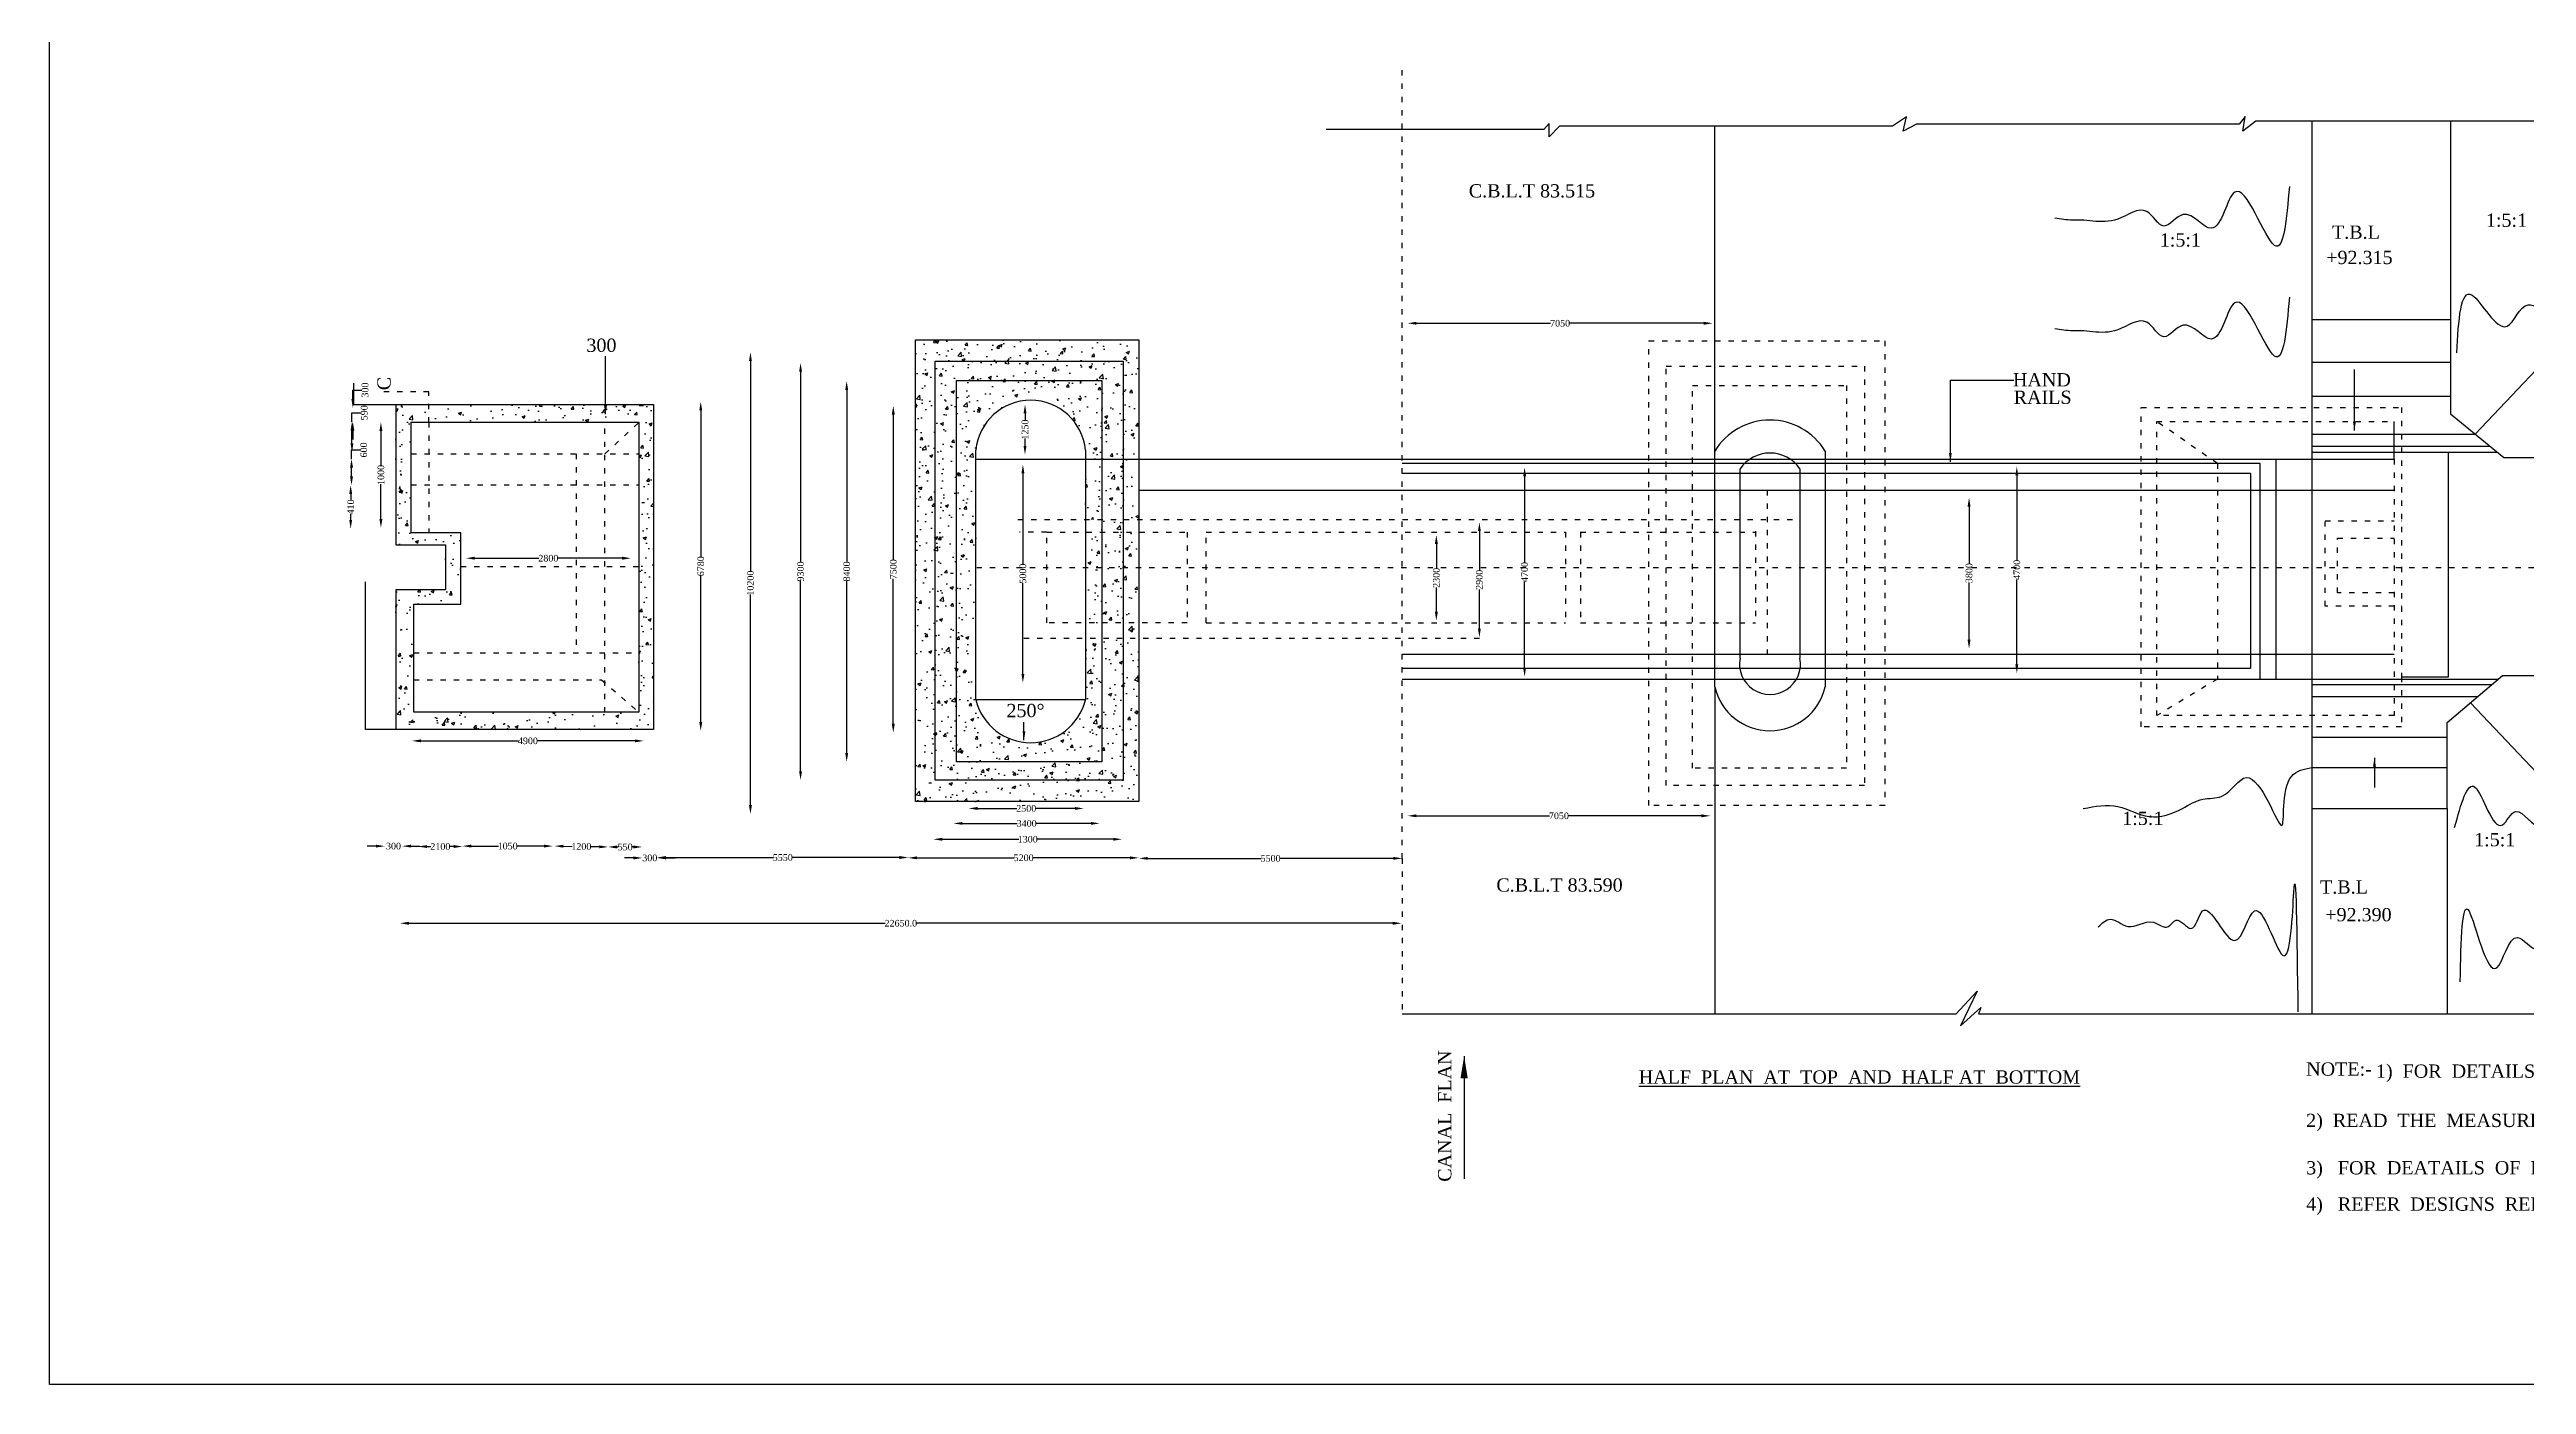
# Model space of a CAD drawing. Header units: millimetres. Extents: x 560 to 86912, y 2765 to 59761.
# Drawn here: x 560 to 56580, y 2765 to 32950 of the extents above; entities that cross this region are included whole.
import ezdxf

# ---------------------------------------------------------------- set-up
doc = ezdxf.new("R2010")
doc.units = ezdxf.units.MM
doc.header["$MEASUREMENT"] = 0
doc.header["$PDMODE"] = 66
doc.header["$PDSIZE"] = 170
doc.linetypes.add('ACAD_ISO03W100', pattern=[30, 12, -18])
for name, color, linetype in [('DIM', 5, 'Continuous'), ('DOT LINE', 3, 'ACAD_ISO03W100'), ('DWG. LINE', 1, 'Continuous'), ('HATCH', 2, 'Continuous'), ('TEXT', 7, 'Continuous')]:
    doc.layers.add(name, color=color, linetype=linetype)
doc.layers.add('TITLE', color=7, linetype='Continuous', lineweight=30)
doc.styles.get("Standard").update_dxf_attribs({"font": 'TIMES.TTF', "height": 150})
doc.dimstyles.get("Standard").update_dxf_attribs({"dimtxt": 150, "dimasz": 200, "dimexe": 0.18, "dimexo": 0.0625, "dimgap": 0.09, "dimtad": 0, "dimtih": 1, "dimtoh": 1, "dimdec": 1, "dimzin": 0, "dimdsep": 46, "dimtxsty": 'Standard', "dimcen": 0.09, "dimse1": 1, "dimse2": 1, "dimclrd": 5, "dimclre": 5, "dimclrt": 4, "dimadec": 0, "dimazin": 0, "dimtfac": 1, "dimtdec": 1, "dimtofl": 0, "dimtmove": 0, "dimatfit": 3, "dimfxl": 1, "dimtolj": 1, "dimtzin": 0, "dimarcsym": 0})

# ---------------------------------------------------------------- blocks, each defined once
blk = doc.blocks.new('*D24')
at = {"layer": 'Defpoints', "color": 0}
for p in [(15288, 24989), (15294, 24989), (15294, 17544)]:
    blk.add_point(p, dxfattribs=at)
at = {"layer": 'DIM', "color": 5, "lineweight": -2}
for p, q in [((15288, 24789), (15288, 21479)), ((15288, 17744), (15288, 21053))]:
    blk.add_line(p, q, dxfattribs=at)
at = {"layer": 'DIM', "color": 5}
for points in [[(15255, 24789), (15321, 24789), (15288, 24989)], [(15255, 17744), (15321, 17744), (15288, 17544)]]:
    blk.add_solid(points, dxfattribs=at)
at = {"layer": 'DIM', "color": 4, "insert": (15288, 21266), "char_height": 150, "attachment_point": 5, "rotation": 90}
blk.add_mtext('\\A1;6780', dxfattribs=at)
blk = doc.blocks.new('*D25')
at = {"layer": 'Defpoints', "color": 0}
for p in [(16412, 26104), (16763, 26104), (16763, 15665)]:
    blk.add_point(p, dxfattribs=at)
at = {"layer": 'DIM', "color": 5, "lineweight": -2}
for p, q in [((16412, 25904), (16412, 21144)), ((16412, 15865), (16412, 20624))]:
    blk.add_line(p, q, dxfattribs=at)
at = {"layer": 'DIM', "color": 5}
for points in [[(16379, 25904), (16446, 25904), (16412, 26104)], [(16379, 15865), (16446, 15865), (16412, 15665)]]:
    blk.add_solid(points, dxfattribs=at)
at = {"layer": 'DIM', "color": 4, "insert": (16412, 20884), "char_height": 150, "attachment_point": 5, "rotation": 90}
blk.add_mtext('\\A1;10200', dxfattribs=at)
blk = doc.blocks.new('*D26')
at = {"layer": 'Defpoints', "color": 0}
for p in [(17546, 25863), (18044, 25863), (18044, 16432)]:
    blk.add_point(p, dxfattribs=at)
at = {"layer": 'DIM', "color": 5, "lineweight": -2}
for p, q in [((17546, 25663), (17546, 21361)), ((17546, 16632), (17546, 20934))]:
    blk.add_line(p, q, dxfattribs=at)
at = {"layer": 'DIM', "color": 5}
for points in [[(17512, 25663), (17579, 25663), (17546, 25863)], [(17512, 16632), (17579, 16632), (17546, 16432)]]:
    blk.add_solid(points, dxfattribs=at)
at = {"layer": 'DIM', "color": 4, "insert": (17546, 21147), "char_height": 150, "attachment_point": 5, "rotation": 90}
blk.add_mtext('\\A1;9300', dxfattribs=at)
blk = doc.blocks.new('*D27')
at = {"layer": 'Defpoints', "color": 0}
for p in [(18589, 25453), (18810, 25453), (18810, 16842)]:
    blk.add_point(p, dxfattribs=at)
at = {"layer": 'DIM', "color": 5, "lineweight": -2}
for p, q in [((18589, 25253), (18589, 21359)), ((18589, 17042), (18589, 20937))]:
    blk.add_line(p, q, dxfattribs=at)
at = {"layer": 'DIM', "color": 5}
for points in [[(18556, 25253), (18622, 25253), (18589, 25453)], [(18556, 17042), (18622, 17042), (18589, 16842)]]:
    blk.add_solid(points, dxfattribs=at)
at = {"layer": 'DIM', "color": 4, "insert": (18589, 21148), "char_height": 150, "attachment_point": 5, "rotation": 90}
blk.add_mtext('\\A1;8400', dxfattribs=at)
blk = doc.blocks.new('*D28')
at = {"layer": 'Defpoints', "color": 0}
for p in [(19487, 24894), (19643, 24894), (19487, 17503)]:
    blk.add_point(p, dxfattribs=at)
at = {"layer": 'DIM', "color": 5, "lineweight": -2}
for p, q in [((19643, 24694), (19643, 21412)), ((19643, 17703), (19643, 20985))]:
    blk.add_line(p, q, dxfattribs=at)
at = {"layer": 'DIM', "color": 5}
for points in [[(19609, 24694), (19676, 24694), (19643, 24894)], [(19609, 17703), (19676, 17703), (19643, 17503)]]:
    blk.add_solid(points, dxfattribs=at)
at = {"layer": 'DIM', "color": 4, "insert": (19643, 21199), "char_height": 150, "attachment_point": 5, "rotation": 90}
blk.add_mtext('\\A1;7500', dxfattribs=at)
blk = doc.blocks.new('*D29')
at = {"layer": 'Defpoints', "color": 0}
for p in [(21350, 15755), (23949, 15789), (23949, 15755)]:
    blk.add_point(p, dxfattribs=at)
at = {"layer": 'DIM', "color": 5, "lineweight": -2}
for p, q in [((21550, 15789), (22434, 15789)), ((23749, 15789), (22865, 15789))]:
    blk.add_line(p, q, dxfattribs=at)
at = {"layer": 'DIM', "color": 5}
for points in [[(21550, 15823), (21550, 15756), (21350, 15789)], [(23749, 15823), (23749, 15756), (23949, 15789)]]:
    blk.add_solid(points, dxfattribs=at)
at = {"layer": 'DIM', "color": 4, "insert": (22649, 15789), "char_height": 150, "attachment_point": 5}
blk.add_mtext('\\A1;2500', dxfattribs=at)
blk = doc.blocks.new('*D30')
at = {"layer": 'Defpoints', "color": 0}
for p in [(21006, 15492), (24312, 15492), (24312, 15451)]:
    blk.add_point(p, dxfattribs=at)
at = {"layer": 'DIM', "color": 5, "lineweight": -2}
for p, q in [((21206, 15451), (22446, 15451)), ((24112, 15451), (22872, 15451))]:
    blk.add_line(p, q, dxfattribs=at)
at = {"layer": 'DIM', "color": 5}
for points in [[(21206, 15484), (21206, 15418), (21006, 15451)], [(24112, 15484), (24112, 15418), (24312, 15451)]]:
    blk.add_solid(points, dxfattribs=at)
at = {"layer": 'DIM', "color": 4, "insert": (22659, 15451), "char_height": 150, "attachment_point": 5}
blk.add_mtext('\\A1;3400', dxfattribs=at)
blk = doc.blocks.new('*D31')
at = {"layer": 'Defpoints', "color": 0}
for p in [(20549, 15223), (24819, 15223), (24819, 15092)]:
    blk.add_point(p, dxfattribs=at)
at = {"layer": 'DIM', "color": 5, "lineweight": -2}
for p, q in [((20749, 15092), (22479, 15092)), ((24619, 15092), (22888, 15092))]:
    blk.add_line(p, q, dxfattribs=at)
at = {"layer": 'DIM', "color": 5}
for points in [[(20749, 15125), (20749, 15059), (20549, 15092)], [(24619, 15125), (24619, 15059), (24819, 15092)]]:
    blk.add_solid(points, dxfattribs=at)
at = {"layer": 'DIM', "color": 4, "insert": (22684, 15092), "char_height": 150, "attachment_point": 5}
blk.add_mtext('\\A1;1300', dxfattribs=at)
blk = doc.blocks.new('*D32')
at = {"layer": 'Defpoints', "color": 0}
for p in [(19981, 14728), (25198, 14728), (25198, 14672)]:
    blk.add_point(p, dxfattribs=at)
at = {"layer": 'DIM', "color": 5, "lineweight": -2}
for p, q in [((20181, 14672), (22377, 14672)), ((24998, 14672), (22802, 14672))]:
    blk.add_line(p, q, dxfattribs=at)
at = {"layer": 'DIM', "color": 5}
for points in [[(20181, 14705), (20181, 14639), (19981, 14672)], [(24998, 14705), (24998, 14639), (25198, 14672)]]:
    blk.add_solid(points, dxfattribs=at)
at = {"layer": 'DIM', "color": 4, "insert": (22590, 14672), "char_height": 150, "attachment_point": 5}
blk.add_mtext('\\A1;5200', dxfattribs=at)
blk = doc.blocks.new('*D33')
at = {"layer": 'Defpoints', "color": 0}
for p in [(25198, 14672), (31153, 14672), (31153, 14660)]:
    blk.add_point(p, dxfattribs=at)
at = {"layer": 'DIM', "color": 5, "lineweight": -2}
for p, q in [((25398, 14660), (27964, 14660)), ((30953, 14660), (28388, 14660))]:
    blk.add_line(p, q, dxfattribs=at)
at = {"layer": 'DIM', "color": 5}
for points in [[(25398, 14694), (25398, 14627), (25198, 14660)], [(30953, 14694), (30953, 14627), (31153, 14660)]]:
    blk.add_solid(points, dxfattribs=at)
at = {"layer": 'DIM', "color": 4, "insert": (28176, 14660), "char_height": 150, "attachment_point": 5}
blk.add_mtext('\\A1;5500', dxfattribs=at)
blk = doc.blocks.new('*D34')
at = {"layer": 'Defpoints', "color": 0}
for p in [(14306, 14680), (14306, 14672), (19981, 14672)]:
    blk.add_point(p, dxfattribs=at)
at = {"layer": 'DIM', "color": 5, "lineweight": -2}
for p, q in [((14506, 14680), (16932, 14680)), ((19781, 14680), (17356, 14680))]:
    blk.add_line(p, q, dxfattribs=at)
at = {"layer": 'DIM', "color": 5}
for points in [[(14506, 14714), (14506, 14647), (14306, 14680)], [(19781, 14714), (19781, 14647), (19981, 14680)]]:
    blk.add_solid(points, dxfattribs=at)
at = {"layer": 'DIM', "color": 4, "insert": (17144, 14680), "char_height": 150, "attachment_point": 5}
blk.add_mtext('\\A1;5550', dxfattribs=at)
blk = doc.blocks.new('*D35')
at = {"layer": 'Defpoints', "color": 0}
for p in [(13966, 14680), (13966, 14670), (14306, 14680)]:
    blk.add_point(p, dxfattribs=at)
at = {"layer": 'DIM', "color": 5, "lineweight": -2}
for p, q in [((13766, 14670), (13566, 14670)), ((14506, 14670), (14706, 14670))]:
    blk.add_line(p, q, dxfattribs=at)
at = {"layer": 'DIM', "color": 5}
for points in [[(13766, 14704), (13766, 14637), (13966, 14670)], [(14506, 14704), (14506, 14637), (14306, 14670)]]:
    blk.add_solid(points, dxfattribs=at)
at = {"layer": 'DIM', "color": 4, "insert": (14136, 14670), "char_height": 150, "attachment_point": 5}
blk.add_mtext('\\A1;300', dxfattribs=at)
blk = doc.blocks.new('*D36')
at = {"layer": 'Defpoints', "color": 0}
for p in [(13193, 14928), (13966, 14928), (13966, 14918)]:
    blk.add_point(p, dxfattribs=at)
at = {"layer": 'DIM', "color": 5, "lineweight": -2}
for p, q in [((13393, 14918), (13422, 14918)), ((13766, 14918), (13736, 14918))]:
    blk.add_line(p, q, dxfattribs=at)
at = {"layer": 'DIM', "color": 5}
for points in [[(13393, 14951), (13393, 14885), (13193, 14918)], [(13766, 14951), (13766, 14885), (13966, 14918)]]:
    blk.add_solid(points, dxfattribs=at)
at = {"layer": 'DIM', "color": 4, "insert": (13579, 14918), "char_height": 150, "attachment_point": 5}
blk.add_mtext('\\A1;550', dxfattribs=at)
blk = doc.blocks.new('*D37')
at = {"layer": 'Defpoints', "color": 0}
for p in [(11983, 14938), (13193, 14918), (13193, 14918)]:
    blk.add_point(p, dxfattribs=at)
at = {"layer": 'DIM', "color": 5, "lineweight": -2}
for p, q in [((12183, 14935), (12383, 14931)), ((12993, 14921), (12793, 14925))]:
    blk.add_line(p, q, dxfattribs=at)
at = {"layer": 'DIM', "color": 5}
for points in [[(12184, 14968), (12183, 14901), (11983, 14938)], [(12993, 14955), (12992, 14888), (13193, 14918)]]:
    blk.add_solid(points, dxfattribs=at)
at = {"layer": 'DIM', "color": 4, "insert": (12588, 14928), "char_height": 150, "attachment_point": 5}
blk.add_mtext('\\A1;1200', dxfattribs=at)
blk = doc.blocks.new('*D38')
at = {"layer": 'Defpoints', "color": 0}
for p in [(9900, 14918), (11942, 14938), (11942, 14918)]:
    blk.add_point(p, dxfattribs=at)
at = {"layer": 'DIM', "color": 5, "lineweight": -2}
for p, q in [((10100, 14938), (10716, 14938)), ((11742, 14938), (11126, 14938))]:
    blk.add_line(p, q, dxfattribs=at)
at = {"layer": 'DIM', "color": 5}
for points in [[(10100, 14971), (10100, 14905), (9900, 14938)], [(11742, 14971), (11742, 14905), (11942, 14938)]]:
    blk.add_solid(points, dxfattribs=at)
at = {"layer": 'DIM', "color": 4, "insert": (10921, 14938), "char_height": 150, "attachment_point": 5}
blk.add_mtext('\\A1;1050', dxfattribs=at)
blk = doc.blocks.new('*D39')
at = {"layer": 'Defpoints', "color": 0}
for p in [(8899, 14938), (9900, 14938), (9900, 14928)]:
    blk.add_point(p, dxfattribs=at)
at = {"layer": 'DIM', "color": 5, "lineweight": -2}
for p, q in [((9099, 14928), (9184, 14928)), ((9700, 14928), (9614, 14928))]:
    blk.add_line(p, q, dxfattribs=at)
at = {"layer": 'DIM', "color": 5}
for points in [[(9099, 14961), (9099, 14895), (8899, 14928)], [(9700, 14961), (9700, 14895), (9900, 14928)]]:
    blk.add_solid(points, dxfattribs=at)
at = {"layer": 'DIM', "color": 4, "insert": (9399, 14928), "char_height": 150, "attachment_point": 5}
blk.add_mtext('\\A1;2100', dxfattribs=at)
blk = doc.blocks.new('*D40')
at = {"layer": 'Defpoints', "color": 0}
for p in [(8141, 14937), (8141, 14937), (8538, 14937)]:
    blk.add_point(p, dxfattribs=at)
at = {"layer": 'DIM', "color": 5, "lineweight": -2}
for p, q in [((7941, 14937), (7741, 14937)), ((8738, 14937), (8938, 14937))]:
    blk.add_line(p, q, dxfattribs=at)
at = {"layer": 'DIM', "color": 5}
for points in [[(7941, 14971), (7941, 14904), (8141, 14937)], [(8738, 14971), (8738, 14904), (8538, 14937)]]:
    blk.add_solid(points, dxfattribs=at)
at = {"layer": 'DIM', "color": 4, "insert": (8339, 14937), "char_height": 150, "attachment_point": 5}
blk.add_mtext('\\A1;300', dxfattribs=at)
blk = doc.blocks.new('*D41')
at = {"layer": 'Defpoints', "color": 0}
for p in [(8488, 13210), (31138, 13210), (31138, 13193)]:
    blk.add_point(p, dxfattribs=at)
at = {"layer": 'DIM', "color": 5, "lineweight": -2}
for p, q in [((8688, 13193), (19459, 13193)), ((30938, 13193), (20167, 13193))]:
    blk.add_line(p, q, dxfattribs=at)
at = {"layer": 'DIM', "color": 5}
for points in [[(8688, 13226), (8688, 13159), (8488, 13193)], [(30938, 13226), (30938, 13159), (31138, 13193)]]:
    blk.add_solid(points, dxfattribs=at)
at = {"layer": 'DIM', "color": 4, "insert": (19813, 13193), "char_height": 150, "attachment_point": 5}
blk.add_mtext('\\A1;22650.0', dxfattribs=at)
blk = doc.blocks.new('*D42')
at = {"layer": 'Defpoints', "color": 0}
for p in [(8055, 24525), (8084, 24525), (8084, 22134)]:
    blk.add_point(p, dxfattribs=at)
at = {"layer": 'DIM', "color": 5, "lineweight": -2}
for p, q in [((8055, 24325), (8055, 23534)), ((8055, 22334), (8055, 23125))]:
    blk.add_line(p, q, dxfattribs=at)
at = {"layer": 'DIM', "color": 5}
for points in [[(8022, 24325), (8088, 24325), (8055, 24525)], [(8022, 22334), (8088, 22334), (8055, 22134)]]:
    blk.add_solid(points, dxfattribs=at)
at = {"layer": 'DIM', "color": 4, "insert": (8055, 23330), "char_height": 150, "attachment_point": 5, "rotation": 90}
blk.add_mtext('\\A1;1000', dxfattribs=at)
blk = doc.blocks.new('*D43')
at = {"layer": 'Defpoints', "color": 0}
for p in [(7342, 23100), (7371, 23100), (7342, 22114)]:
    blk.add_point(p, dxfattribs=at)
at = {"layer": 'DIM', "color": 5, "lineweight": -2}
for p, q in [((7371, 22900), (7371, 22768)), ((7371, 22314), (7371, 22447))]:
    blk.add_line(p, q, dxfattribs=at)
at = {"layer": 'DIM', "color": 5}
for points in [[(7338, 22900), (7404, 22900), (7371, 23100)], [(7338, 22314), (7404, 22314), (7371, 22114)]]:
    blk.add_solid(points, dxfattribs=at)
at = {"layer": 'DIM', "color": 4, "insert": (7371, 22607), "char_height": 150, "attachment_point": 5, "rotation": 90}
blk.add_mtext('\\A1;410', dxfattribs=at)
blk = doc.blocks.new('*D44')
at = {"layer": 'Defpoints', "color": 0}
for p in [(7371, 23696), (7390, 23696), (7371, 23100)]:
    blk.add_point(p, dxfattribs=at)
at = {"layer": 'DIM', "color": 5, "lineweight": -2}
for p, q in [((7390, 23696), (7390, 23896)), ((7390, 23896), (7590, 23896)), ((7390, 23300), (7390, 23496))]:
    blk.add_line(p, q, dxfattribs=at)
at = {"layer": 'DIM', "color": 5}
for points in [[(7357, 23496), (7424, 23496), (7390, 23696)], [(7357, 23300), (7424, 23300), (7390, 23100)]]:
    blk.add_solid(points, dxfattribs=at)
at = {"layer": 'DIM', "color": 4, "insert": (7667, 23896), "char_height": 150, "attachment_point": 5, "rotation": 90}
blk.add_mtext('\\A1;600', dxfattribs=at)
blk = doc.blocks.new('*D45')
at = {"layer": 'Defpoints', "color": 0}
for p in [(7390, 24535), (7400, 24535), (7390, 23846)]:
    blk.add_point(p, dxfattribs=at)
at = {"layer": 'DIM', "color": 5, "lineweight": -2}
for p, q in [((7400, 24535), (7400, 24735)), ((7400, 24735), (7600, 24735)), ((7400, 24046), (7400, 24335))]:
    blk.add_line(p, q, dxfattribs=at)
at = {"layer": 'DIM', "color": 5}
for points in [[(7367, 24335), (7434, 24335), (7400, 24535)], [(7367, 24046), (7434, 24046), (7400, 23846)]]:
    blk.add_solid(points, dxfattribs=at)
at = {"layer": 'DIM', "color": 4, "insert": (7677, 24735), "char_height": 150, "attachment_point": 5, "rotation": 90}
blk.add_mtext('\\A1;590', dxfattribs=at)
blk = doc.blocks.new('*D46')
at = {"layer": 'Defpoints', "color": 0}
for p in [(7400, 24850), (7419, 24850), (7400, 24535)]:
    blk.add_point(p, dxfattribs=at)
at = {"layer": 'DIM', "color": 5, "lineweight": -2}
for p, q in [((7419, 25050), (7419, 25250)), ((7419, 25250), (7619, 25250)), ((7419, 24335), (7419, 24135))]:
    blk.add_line(p, q, dxfattribs=at)
at = {"layer": 'DIM', "color": 5}
for points in [[(7386, 25050), (7453, 25050), (7419, 24850)], [(7386, 24335), (7453, 24335), (7419, 24535)]]:
    blk.add_solid(points, dxfattribs=at)
at = {"layer": 'DIM', "color": 4, "insert": (7696, 25250), "char_height": 150, "attachment_point": 5, "rotation": 90}
blk.add_mtext('\\A1;300', dxfattribs=at)
blk = doc.blocks.new('*D47')
at = {"layer": 'Defpoints', "color": 0}
for p in [(31876, 21972), (31876, 20036), (31925, 20036)]:
    blk.add_point(p, dxfattribs=at)
at = {"layer": 'DIM', "color": 5, "lineweight": -2}
for p, q in [((31925, 21772), (31925, 21219)), ((31925, 20236), (31925, 20789))]:
    blk.add_line(p, q, dxfattribs=at)
at = {"layer": 'DIM', "color": 5}
for points in [[(31892, 21772), (31959, 21772), (31925, 21972)], [(31892, 20236), (31959, 20236), (31925, 20036)]]:
    blk.add_solid(points, dxfattribs=at)
at = {"layer": 'DIM', "color": 4, "insert": (31925, 21004), "char_height": 150, "attachment_point": 5, "rotation": 90}
blk.add_mtext('\\A1;2300', dxfattribs=at)
blk = doc.blocks.new('*D48')
at = {"layer": 'Defpoints', "color": 0}
for p in [(32643, 22260), (32643, 19657), (32898, 19657)]:
    blk.add_point(p, dxfattribs=at)
at = {"layer": 'DIM', "color": 5, "lineweight": -2}
for p, q in [((32898, 22060), (32898, 21174)), ((32898, 19857), (32898, 20743))]:
    blk.add_line(p, q, dxfattribs=at)
at = {"layer": 'DIM', "color": 5}
for points in [[(32865, 22060), (32932, 22060), (32898, 22260)], [(32865, 19857), (32932, 19857), (32898, 19657)]]:
    blk.add_solid(points, dxfattribs=at)
at = {"layer": 'DIM', "color": 4, "insert": (32898, 20959), "char_height": 150, "attachment_point": 5, "rotation": 90}
blk.add_mtext('\\A1;2900', dxfattribs=at)
blk = doc.blocks.new('*D49')
at = {"layer": 'Defpoints', "color": 0}
for p in [(33921, 23498), (33955, 23498), (33955, 18771)]:
    blk.add_point(p, dxfattribs=at)
at = {"layer": 'DIM', "color": 5, "lineweight": -2}
for p, q in [((33921, 23298), (33921, 21351)), ((33921, 18971), (33921, 20919))]:
    blk.add_line(p, q, dxfattribs=at)
at = {"layer": 'DIM', "color": 5}
for points in [[(33888, 23298), (33955, 23298), (33921, 23498)], [(33888, 18971), (33955, 18971), (33921, 18771)]]:
    blk.add_solid(points, dxfattribs=at)
at = {"layer": 'DIM', "color": 4, "insert": (33921, 21135), "char_height": 150, "attachment_point": 5, "rotation": 90}
blk.add_mtext('\\A1;4700', dxfattribs=at)
blk = doc.blocks.new('*D50')
at = {"layer": 'Defpoints', "color": 0}
for p in [(43938, 22816), (43938, 19404), (43973, 19404)]:
    blk.add_point(p, dxfattribs=at)
at = {"layer": 'DIM', "color": 5, "lineweight": -2}
for p, q in [((43973, 22616), (43973, 21323)), ((43973, 19604), (43973, 20897))]:
    blk.add_line(p, q, dxfattribs=at)
at = {"layer": 'DIM', "color": 5}
for points in [[(43940, 22616), (44007, 22616), (43973, 22816)], [(43940, 19604), (44007, 19604), (43973, 19404)]]:
    blk.add_solid(points, dxfattribs=at)
at = {"layer": 'DIM', "color": 4, "insert": (43973, 21110), "char_height": 150, "attachment_point": 5, "rotation": 90}
blk.add_mtext('\\A1;3800', dxfattribs=at)
blk = doc.blocks.new('*D51')
at = {"layer": 'Defpoints', "color": 0}
for p in [(44810, 23520), (44810, 18849), (45054, 18849)]:
    blk.add_point(p, dxfattribs=at)
at = {"layer": 'DIM', "color": 5, "lineweight": -2}
for p, q in [((45054, 23320), (45054, 21401)), ((45054, 19049), (45054, 20969))]:
    blk.add_line(p, q, dxfattribs=at)
at = {"layer": 'DIM', "color": 5}
for points in [[(45020, 23320), (45087, 23320), (45054, 23520)], [(45020, 19049), (45087, 19049), (45054, 18849)]]:
    blk.add_solid(points, dxfattribs=at)
at = {"layer": 'DIM', "color": 4, "insert": (45054, 21185), "char_height": 150, "attachment_point": 5, "rotation": 90}
blk.add_mtext('\\A1;4700', dxfattribs=at)
blk = doc.blocks.new('*D53')
at = {"layer": 'Defpoints', "color": 0}
for p in [(31274, 26760), (38173, 26760), (38173, 26760)]:
    blk.add_point(p, dxfattribs=at)
at = {"layer": 'DIM', "color": 5, "lineweight": -2}
for p, q in [((31474, 26760), (34510, 26760)), ((37973, 26760), (34937, 26760))]:
    blk.add_line(p, q, dxfattribs=at)
at = {"layer": 'DIM', "color": 5}
for points in [[(31474, 26793), (31474, 26727), (31274, 26760)], [(37973, 26793), (37973, 26727), (38173, 26760)]]:
    blk.add_solid(points, dxfattribs=at)
at = {"layer": 'DIM', "color": 4, "insert": (34724, 26760), "char_height": 150, "attachment_point": 5}
blk.add_mtext('\\A1;7050', dxfattribs=at)
blk = doc.blocks.new('*D54')
at = {"layer": 'Defpoints', "color": 0}
for p in [(8759, 17279), (13999, 17317), (13999, 17279)]:
    blk.add_point(p, dxfattribs=at)
at = {"layer": 'DIM', "color": 5, "lineweight": -2}
for p, q in [((8959, 17317), (11163, 17317)), ((13799, 17317), (11595, 17317))]:
    blk.add_line(p, q, dxfattribs=at)
at = {"layer": 'DIM', "color": 5}
for points in [[(8959, 17350), (8959, 17284), (8759, 17317)], [(13799, 17350), (13799, 17284), (13999, 17317)]]:
    blk.add_solid(points, dxfattribs=at)
at = {"layer": 'DIM', "color": 4, "insert": (11379, 17317), "char_height": 150, "attachment_point": 5}
blk.add_mtext('\\A1;4900', dxfattribs=at)
blk = doc.blocks.new('*D56')
at = {"layer": 'Defpoints', "color": 0}
for p in [(22622, 23565), (22574, 18632), (22622, 18632)]:
    blk.add_point(p, dxfattribs=at)
at = {"layer": 'DIM', "color": 5, "lineweight": -2}
for p, q in [((22574, 23365), (22574, 21311)), ((22574, 18832), (22574, 20886))]:
    blk.add_line(p, q, dxfattribs=at)
at = {"layer": 'DIM', "color": 5}
for points in [[(22541, 23365), (22608, 23365), (22574, 23565)], [(22541, 18832), (22608, 18832), (22574, 18632)]]:
    blk.add_solid(points, dxfattribs=at)
at = {"layer": 'DIM', "color": 4, "insert": (22574, 21099), "char_height": 150, "attachment_point": 5, "rotation": 90}
blk.add_mtext('\\A1;5000', dxfattribs=at)
blk = doc.blocks.new('*D57')
at = {"layer": 'Defpoints', "color": 0}
for p in [(22606, 24925), (22622, 24925), (22606, 23787)]:
    blk.add_point(p, dxfattribs=at)
at = {"layer": 'DIM', "color": 5, "lineweight": -2}
for p, q in [((22622, 24725), (22622, 24561)), ((22622, 23987), (22622, 24151))]:
    blk.add_line(p, q, dxfattribs=at)
at = {"layer": 'DIM', "color": 5}
for points in [[(22589, 24725), (22655, 24725), (22622, 24925)], [(22589, 23987), (22655, 23987), (22622, 23787)]]:
    blk.add_solid(points, dxfattribs=at)
at = {"layer": 'DIM', "color": 4, "insert": (22622, 24356), "char_height": 150, "attachment_point": 5, "rotation": 90}
blk.add_mtext('\\A1;1250', dxfattribs=at)
blk = doc.blocks.new('*D58')
at = {"layer": 'Defpoints', "color": 0}
for p in [(31274, 15538), (38121, 15622), (38121, 15538)]:
    blk.add_point(p, dxfattribs=at)
at = {"layer": 'DIM', "color": 5, "lineweight": -2}
for p, q in [((31474, 15622), (34484, 15622)), ((37921, 15622), (34911, 15622))]:
    blk.add_line(p, q, dxfattribs=at)
at = {"layer": 'DIM', "color": 5}
for points in [[(31474, 15656), (31474, 15589), (31274, 15622)], [(37921, 15656), (37921, 15589), (38121, 15622)]]:
    blk.add_solid(points, dxfattribs=at)
at = {"layer": 'DIM', "color": 4, "insert": (34697, 15622), "char_height": 150, "attachment_point": 5}
blk.add_mtext('\\A1;7050', dxfattribs=at)
blk = doc.blocks.new('*D69')
at = {"layer": 'Defpoints', "color": 0}
for p in [(9977, 21419), (13708, 21447), (13708, 21419)]:
    blk.add_point(p, dxfattribs=at)
at = {"layer": 'DIM', "color": 5, "lineweight": -2}
for p, q in [((10177, 21447), (11627, 21447)), ((13508, 21447), (12058, 21447))]:
    blk.add_line(p, q, dxfattribs=at)
at = {"layer": 'DIM', "color": 5}
for points in [[(10177, 21481), (10177, 21414), (9977, 21447)], [(13508, 21481), (13508, 21414), (13708, 21447)]]:
    blk.add_solid(points, dxfattribs=at)
at = {"layer": 'DIM', "color": 4, "insert": (11842, 21447), "char_height": 150, "attachment_point": 5}
blk.add_mtext('\\A1;2800', dxfattribs=at)

msp = doc.modelspace()

# ---------------------------------------------------------------- hatches: boundary and pattern name
at = {"layer": 'HATCH'}
h = msp.add_hatch(dxfattribs=at)
h.set_pattern_fill('AR-CONC', color=256, scale=100, style=0)
h.paths.add_polyline_path([(20593.35, 25900.8), (24841.07, 25900.8), (24841.07, 23685.33), (25195.07, 23685.33), (25195.07, 26383.22), (20142.8, 26383.22), (20142.8, 15947.43), (25195.07, 15947.43), (25195.07, 19986.01), (24841.07, 19986.01), (24841.07, 16428.98), (20593.35, 16428.98)])
h = msp.add_hatch(dxfattribs=at)
h.set_pattern_fill('AR-CONC', color=256, scale=100, style=0)
h.paths.add_polyline_path([(24841.07, 16428.98), (24841.07, 19639.9), (24358.44, 19639.9), (24358.44, 16845.88), (21075.68, 16845.88), (21075.68, 25465.74), (24358.44, 25465.74), (24358.44, 22035.11), (24841.07, 22035.11), (24841.07, 25900.8), (20593.35, 25900.8), (20593.35, 16428.98)])
h = msp.add_hatch(dxfattribs=at)
h.set_pattern_fill('AR-CONC', color=256, scale=100, style=0)
h.paths.add_polyline_path([(21510.14, 23891.94, -0.90890015), (23989.2, 23891.94), (23989.2, 23685.33), (24358.44, 23685.33), (24358.44, 25465.74), (21075.68, 25465.74), (21075.68, 16845.88), (24358.44, 16845.88), (24358.44, 19639.9), (23989.2, 19639.9), (23989.2, 18244.84, -0.78319089), (21510.14, 18244.84)])
h = msp.add_hatch(dxfattribs=at)
h.set_pattern_fill('AR-CONC', color=256, scale=100, style=0)
h.paths.add_polyline_path([(8738.87, 24520.47), (9140.88, 24520.47), (9140.88, 24924.14), (8389.83, 24924.14), (8389.83, 21751.31), (9513.96, 21751.31), (9513.96, 20729.12), (8389.83, 20729.12), (8389.83, 17571.5), (14221.55, 17571.5), (14221.55, 24924.14), (9140.88, 24924.14), (9140.88, 24520.47), (13888.24, 24520.47), (13888.24, 17962.85), (8801.33, 17962.85), (8801.33, 20406.5), (9862.22, 20406.5), (9862.22, 22018.79), (8738.87, 22018.79)])
h = msp.add_hatch(dxfattribs=at)
h.set_pattern_fill('AR-CONC', color=256, scale=100, style=0)
h.paths.add_polyline_path([(24358.44, 23685.33), (23989.2, 23685.33), (23989.2, 22325.25), (24358.44, 22325.25)])
h.paths.add_polyline_path([(24841.07, 23685.33), (24358.44, 23685.33), (24358.44, 22325.25), (24841.07, 22325.25)])
h.paths.add_polyline_path([(24841.07, 22325.25), (25195.07, 22325.25), (25195.07, 23685.33), (24841.07, 23685.33)])
h.paths.add_polyline_path([(24358.44, 22035.11), (23989.2, 22035.11), (23989.2, 21228.4), (24358.44, 21228.4)])
h.paths.add_polyline_path([(24358.44, 21228.4), (24841.07, 21228.4), (24841.07, 22035.11), (24358.44, 22035.11)])
h.paths.add_polyline_path([(24841.07, 21228.4), (25195.07, 21228.4), (25195.07, 22035.11), (24841.07, 22035.11)])
h.paths.add_polyline_path([(23989.2, 19986.01), (24358.44, 19986.01), (24358.44, 21228.4), (23989.2, 21228.4)])
h.paths.add_polyline_path([(24841.07, 21228.4), (24358.44, 21228.4), (24358.44, 19986.01), (24841.07, 19986.01)])
h.paths.add_polyline_path([(25195.07, 21228.4), (24841.07, 21228.4), (24841.07, 19986.01), (25195.07, 19986.01)])

# ---------------------------------------------------------------- linework, layer by layer
at = {"layer": 'DOT LINE', "ltscale": 10}
for p, q in [((31153.43, 14660.45), (31153.43, 32607.35)), ((9140.88, 25207.94), (8086.83, 25207.94)), ((9140.88, 24520.47), (9140.88, 25207.94)), ((47867.98, 17632.04), (47867.98, 24853.77)), ((47867.98, 24853.77), (53752.27, 24853.77)), ((53752.27, 24853.77), (53752.27, 18762.14)), ((9140.88, 24520.47), (9140.88, 22018.79)), ((13122.15, 17962.85), (13122.15, 24520.47)), ((13122.15, 23808.58), (13888.24, 24520.47)), ((48216.45, 17887.24), (48216.45, 24541.92)), ((48216.45, 24541.92), (53590.53, 24541.92)), ((49588.85, 23587.03), (48216.45, 24541.92)), ((8738.87, 23808.58), (13888.24, 23808.58)), ((12471.77, 23808.58), (12471.77, 19305.62)), ((49588.85, 23587.03), (49588.85, 18713.11)), ((53590.53, 23685.33), (53590.53, 17887.24)), ((8738.87, 23105.19), (13888.24, 23105.19)), ((39403.37, 22985.53), (39403.37, 19276.97)), ((22460.36, 22325.25), (40149.46, 22325.25)), ((23113.75, 22035.11), (22499.68, 22035.11)), ((26717.03, 22035.11), (34843.49, 22035.11)), ((26717.03, 19986.01), (26717.03, 22035.11)), ((34843.49, 22035.11), (34843.49, 19986.01)), ((35183.81, 22035.11), (35183.81, 19986.01)), ((35183.81, 22035.11), (39144.49, 22035.11)), ((39144.49, 22060.05), (39144.49, 19986.01)), ((9862.22, 21259.22), (13888.24, 21259.22)), ((59748.88, 21228.4), (21510.14, 21228.4)), ((22597.08, 19639.9), (32180.04, 19639.9)), ((26717.03, 19986.01), (34843.49, 19986.01)), ((32180.04, 19639.9), (33061.8, 19639.9)), ((35183.81, 19986.01), (39144.49, 19986.01)), ((8801.33, 19305.62), (13888.24, 19305.62)), ((8801.33, 18700.72), (13045.73, 18700.72)), ((13045.73, 18700.72), (13888.24, 17962.85)), ((49588.85, 18713.11), (48216.45, 17887.24)), ((53752.27, 18762.14), (53752.27, 17632.04)), ((53752.27, 17632.04), (47867.98, 17632.04)), ((53590.53, 17887.24), (48216.45, 17887.24)), ((31153.43, 14660.45), (31153.43, 11135.07))]:
    msp.add_line(p, q, dxfattribs=at)
for points in [[(36730.36, 26361.85), (42067.17, 26361.85), (42067.17, 15854.23), (36730.36, 15854.23)], [(37122.65, 25790.26), (41611.32, 25790.26), (41611.32, 16311.32), (37122.65, 16311.32)], [(37719.41, 25355.92), (41199.16, 25355.92), (41199.16, 16703.46), (37719.41, 16703.46)], [(23113.75, 22035.11), (26289.92, 22035.11), (26289.92, 19986.01), (23113.75, 19986.01)]]:
    msp.add_lwpolyline(points, close=True, dxfattribs=at)
for points in [[(53590.53, 20361.37), (52024.67, 20361.37), (52024.67, 22289.41), (53590.53, 22289.41)], [(53590.53, 20667.27), (52307.23, 20667.27), (52307.23, 21897.42), (53590.53, 21897.42)]]:
    msp.add_lwpolyline(points, dxfattribs=at)
at = {"layer": 'DWG. LINE'}
for p, q in [((42559.04, 31431.59), (42239.6, 31217.36)), ((42484.65, 31103.68), (42559.04, 31431.59)), ((50218.64, 31438.54), (50084.97, 31260.47)), ((50165.17, 31100.21), (50218.64, 31438.54)), ((34353.14, 31138.63), (29432.89, 31138.63)), ((34475.67, 31274.16), (34353.14, 31138.63)), ((34480.04, 30972.49), (34475.67, 31274.16)), ((34707.59, 31217.36), (34480.04, 30972.49)), ((42239.6, 31217.36), (34707.59, 31217.36)), ((38222.9, 18537.89), (38222.9, 31217.36)), ((42784.8, 31260.47), (42484.65, 31103.68)), ((50084.97, 31260.47), (42784.8, 31260.47)), ((50459.24, 31331.21), (50165.17, 31100.21)), ((60795.51, 31331.21), (50459.24, 31331.21)), ((51723.22, 31331.21), (51723.22, 15791.04)), ((54860.96, 31331.21), (54860.96, 24709.72)), ((55417.77, 24254.82), (59038.26, 28074.18)), ((51723.22, 26842.87), (54860.96, 26842.87)), ((51723.22, 25883.22), (54860.96, 25883.22)), ((7434.33, 25403.27), (7434.33, 24924.14)), ((7434.33, 24924.14), (14221.55, 24924.14)), ((8389.83, 24924.14), (8389.83, 21751.31)), ((14221.55, 24924.14), (14221.55, 17571.5)), ((51723.22, 25108.57), (54860.96, 25108.57)), ((54860.96, 24709.72), (56066.86, 23724.52)), ((8738.87, 24520.47), (13888.24, 24520.47)), ((8738.87, 22018.79), (8738.87, 24520.47)), ((13888.24, 24520.47), (13888.24, 17962.85)), ((51723.22, 24254.82), (55417.77, 24254.82)), ((53590.53, 23685.33), (53590.53, 24541.92)), ((21510.14, 23685.33), (53590.53, 23685.33)), ((50556.13, 23587.03), (31153.43, 23587.03)), ((50556.13, 18713.11), (50556.13, 23587.03)), ((50912.03, 23685.33), (50912.03, 18713.11)), ((51723.22, 23981.92), (55751.8, 23981.92)), ((51723.22, 23845.48), (55918.81, 23845.48)), ((54816.01, 18762.14), (54816.01, 23845.48)), ((56066.86, 23724.52), (60795.51, 23724.52)), ((25195.07, 22985.53), (53590.53, 22985.53)), ((50336.12, 23361.36), (31153.43, 23361.36)), ((50336.12, 23361.36), (50336.12, 18962.5)), ((9862.22, 22018.79), (8738.87, 22018.79)), ((9862.22, 20406.5), (9862.22, 22018.79)), ((8389.83, 21751.31), (9513.96, 21751.31)), ((9513.96, 21751.31), (9513.96, 20729.12)), ((7705.25, 17571.5), (7705.25, 20914.54)), ((8389.83, 20729.12), (8389.83, 17571.5)), ((9513.96, 20729.12), (8389.83, 20729.12)), ((8801.33, 17962.85), (8801.33, 20406.5)), ((8801.33, 20406.5), (9862.22, 20406.5)), ((31153.43, 19276.97), (53590.53, 19276.97)), ((31153.43, 18962.5), (50336.12, 18962.5)), ((31153.43, 18713.11), (50556.13, 18713.11)), ((38222.9, 18537.89), (38222.9, 15067.74)), ((50556.13, 18713.11), (55938.71, 18713.11)), ((51723.22, 18594.35), (55799.61, 18594.35)), ((53752.27, 18762.14), (54816.01, 18762.14)), ((54789.22, 17731.66), (56037.84, 18797.75)), ((56037.84, 18797.75), (60795.51, 18797.75)), ((13888.24, 17962.85), (8801.33, 17962.85)), ((51723.22, 18321.79), (55480.39, 18321.79)), ((55314.85, 18180.45), (58754.4, 14538.22)), ((14221.55, 17571.5), (7705.25, 17571.5)), ((51723.22, 17402.92), (54789.22, 17402.92)), ((54789.22, 15791.04), (54789.22, 17731.66)), ((51723.22, 16714.78), (54789.22, 16714.78)), ((51723.22, 15791.04), (54789.22, 15791.04)), ((51723.22, 15791.04), (51723.22, 11135.07)), ((54789.22, 15791.04), (54789.22, 11135.07)), ((38222.9, 15067.74), (38222.9, 11135.07)), ((43675.14, 11135.07), (44153.34, 11659.84)), ((44153.34, 11659.84), (43780.73, 10872.72)), ((43780.73, 10872.72), (44238.51, 11287.55)), ((44238.51, 11287.55), (44184.64, 11135.07)), ((43675.14, 11135.07), (31153.43, 11135.07)), ((60795.51, 11135.07), (44184.64, 11135.07))]:
    msp.add_line(p, q, dxfattribs=at)
for points in [[(20142.8, 26383.22), (25195.07, 26383.22), (25195.07, 15947.43), (20142.8, 15947.43)], [(20593.35, 25900.8), (24841.07, 25900.8), (24841.07, 16428.98), (20593.35, 16428.98)], [(21075.68, 25465.74), (24358.44, 25465.74), (24358.44, 16845.88), (21075.68, 16845.88)]]:
    msp.add_lwpolyline(points, close=True, dxfattribs=at)
for points in [[(23989.2, 23891.94), (23989.2, 23891.94), (23989.2, 18244.84), (21510.14, 18244.84), (21510.14, 23891.94)], [(38222.9, 18537.89), (38222.9, 23867.52)], [(40718.34, 23867.52), (40718.34, 18537.89)], [(38793.76, 19187.78), (38793.76, 23469.57)], [(40149.46, 23469.57), (40149.46, 19187.78)], [(53752.27, 22289.41), (53760.76, 22289.41)], [(53760.76, 20361.37), (53752.27, 20361.37)]]:
    msp.add_lwpolyline(points, dxfattribs=at)
for centre, radius, start, end in [((22749.67, 23773.36), 1245.19, 5.464592, 174.535408), ((39470.62, 23112.56), 1458.35, 31.176999, 148.823001), ((39471.61, 23002.59), 823.13, 34.563423, 145.436577), ((39471.61, 19056.31), 690.48, 169.023158, 10.976842), ((39470.62, 18827.42), 1280.87, 193.064187, 346.935813), ((22749.67, 18550.78), 1276.73, 193.864553, 346.135447)]:
    msp.add_arc(centre, radius, start, end, dxfattribs=at)
at = {"layer": 'HATCH', "start_tangent": (0.99183215, 0.12754991)}
for points in [[(51216.93, 29851.95), (50881.76, 28519.92), (49980.56, 29725.44), (49451.75, 28906.88), (48818.67, 29219.42), (48379.24, 28958.97), (47991.94, 29286.4), (47336.52, 29115.24), (46770.47, 29070.59), (46502.34, 29092.92), (46316.14, 29092.92), (45913.95, 29137.57)], [(51216.93, 27348.22), (50881.76, 26016.19), (49980.56, 27221.71), (49451.75, 26403.15), (48818.67, 26715.69), (48379.24, 26455.24), (47991.94, 26782.66), (47336.52, 26611.51), (46770.47, 26566.86), (46502.34, 26589.18), (46316.14, 26589.18), (45913.95, 26633.83)]]:
    msp.add_spline(points, degree=3, dxfattribs=at)
at = {"layer": 'HATCH'}
for points in [[(55003.52, 26088.76), (55348.72, 27397.83), (56141.13, 26692.34), (56619.71, 27178.35), (57082.6, 27068.6), (57341.51, 27264.57), (57867.16, 27154.83)], [(46557.48, 15787.31), (47341.03, 15831.17), (48048.9, 15603.84), (48798.9, 15789.07), (49262.39, 15999.56), (49692.16, 16066.92), (50248.35, 16487.9), (51043.46, 15402.63), (51262.57, 16514.02), (51723.22, 16714.78)], [(54955.75, 15360.59), (55413.98, 16272.23), (56041.03, 15420.83), (56338.48, 15722.03), (56909.25, 15400.75), (57067.18, 15492.92), (57332.47, 15388.5), (57629.91, 15444.73)], [(46894.31, 13108.91), (47166.1, 13285.83), (47561.44, 13121.25), (48133.85, 13215.89), (48479.77, 13117.14), (48656.85, 13261.15), (48990.41, 13075.99), (49252.33, 13471.2), (49985.35, 12800.54), (50425.98, 13475.32), (51064.29, 12471.38), (51317.63, 13889.24), (51409.91, 11188.16)], [(55082.81, 11872.15), (55280.91, 13467.22), (55910.17, 12186.5), (56376.29, 12873.43), (56842.42, 12594), (57168.7, 12710.43), (57553.25, 12465.93)]]:
    msp.add_spline(points, degree=3, dxfattribs=at)
at = {"layer": 'TITLE'}
for p, q in [((560.05, 2764.56), (560.05, 59760.79)), ((86862.12, 2764.56), (560.05, 2764.56))]:
    msp.add_line(p, q, dxfattribs=at)

# ---------------------------------------------------------------- texts
at = {"layer": 'TEXT'}
for s, p in [('C.B.L.T 83.515', (32658.83, 29604.87)), ('1:5:1', (55662.37, 28940.79)), ('1:5:1', (48285.69, 28494.61)), ('T.B.L', (52182.3, 28670.57)), ('+92.315', (52050.21, 28098.69)), ('300', (12702.32, 26113.44)), ('HAND', (44965.94, 25332.43)), ('RAILS', (44983.14, 24937.16)), ('250%%D', (22202.76, 17853.13)), ('1:5:1', (47437.41, 15415.8)), ('1:5:1', (55395.29, 14933.6)), ('C.B.L.T 83.590', (33282.41, 13908.11)), ('T.B.L', (51911.03, 13862.46)), ('+92.390', (52028.78, 13237.47)), ('NOTE:-', (51597.65, 9746.87)), ('1)  FOR  DETAILS  AND NOTES  REPER  SHEET  NO  2/2', (53175.71, 9699.66)), ('2)  READ  THE  MEASUREMENTS  BUT  DO  NOT  SCALE', (51597.65, 8585.6)), ('3)   FOR  DEATAILS  OF  PIER  REFER    DRG NO.OSD/TGP/DISIGNS/32/86', (51597.65, 7514.14)), ('4)   REFER  DESIGNS  REPORT  NO  SE/TGP/NLR/DRG NO----3/94--25', (51597.65, 6692.76))]:
    msp.add_text(s, height=300, dxfattribs=at).set_placement(p)
for s, p in [('C', (8274.66, 25246.61)), ('CANAL  FLAN', (32264.18, 7348.43))]:
    msp.add_text(s, height=300, rotation=90, dxfattribs=at).set_placement(p)
at = {"layer": 'TITLE'}
msp.add_text('%%UHALF  PLAN  AT  TOP  AND  HALF AT  BOTTOM', height=300, dxfattribs=at).set_placement((36502.25, 9566.44))

# ---------------------------------------------------------------- dimensions: what is measured, and where the dimension line sits
at = {"layer": 'DIM'}
for p1, p2, distance, text, picture, middle in [((31274.49, 26759.96), (38172.83, 26759.96), 0, '7050', '*D53', (34723.66, 26759.96)), ((9977.13, 21419.44), (13707.59, 21419.44), 27.88, '2800', '*D69', (11842.36, 21447.33)), ((8758.83, 17279.15), (13998.83, 17279.15), 37.94, '4900', '*D54', (11378.83, 17317.09)), ((31273.52, 15538), (38120.69, 15538), 84.31, '7050', '*D58', (34697.11, 15622.31)), ((20548.76, 15223.25), (24818.89, 15223.25), -131.37, '1300', '*D31', (22683.82, 15091.88)), ((8537.63, 14937.36), (8141.06, 14937.36), 0, '300', '*D40', (8339.35, 14937.36)), ((8898.5, 14937.9), (9899.85, 14937.9), -9.91, '2100', '*D39', (9399.18, 14928)), ((9899.85, 14918.09), (11942.2, 14918.09), 19.81, '1050', '*D38', (10921.03, 14937.9)), ((11983.18, 14937.9), (13192.72, 14918.09), 0, '1200', '*D37', (12587.95, 14928)), ((13192.72, 14928), (13966.04, 14928), -9.91, '550', '*D36', (13579.38, 14918.09)), ((14306.44, 14680.49), (13966.04, 14680.49), 10.04, '300', '*D35', (14136.24, 14670.45)), ((19981.3, 14671.87), (14306.44, 14671.87), -8.62, '5550', '*D34', (17143.87, 14680.49)), ((19981.3, 14728.04), (25198.23, 14728.04), -56.17, '5200', '*D32', (22589.77, 14671.87)), ((25198.23, 14671.87), (31153.43, 14671.87), -11.42, '5500', '*D33', (28175.83, 14660.45))]:
    dim = msp.add_aligned_dim(p1=p1, p2=p2, distance=distance, text=text, dimstyle='Standard', dxfattribs=at)
    dim.commit()
    dim.dimension.update_dxf_attribs({"geometry": picture, "text_midpoint": middle})
for base, p1, p2, text, picture, middle in [((16412.23, 26103.51), (16763.14, 15664.62), (16763.14, 26103.51), '10200', '*D25', (16412.23, 20884.07)), ((17545.55, 25863.07), (18043.97, 16431.56), (18043.97, 25863.07), '9300', '*D26', (17545.55, 21147.32)), ((18589.03, 25453.16), (18810.18, 16842.27), (18810.18, 25453.16), '8400', '*D27', (18589.03, 21147.72)), ((19642.76, 24894.36), (19486.85, 17503.13), (19486.85, 24894.36), '7500', '*D28', (19642.76, 21198.74))]:
    dim = msp.add_linear_dim(base=base, p1=p1, p2=p2, angle=90, text=text, dimstyle='Standard', dxfattribs=at)
    dim.commit()
    dim.dimension.update_dxf_attribs({"geometry": picture, "text_midpoint": middle, "dimtype": 161, "text_rotation": 90})
for p1, p2, distance, text, picture, middle in [((7400.24, 24535.24), (7400.24, 24849.8), -19.17, '300', '*D46', (7695.8, 25249.8)), ((7390.47, 23845.64), (7390.47, 24535.24), -9.77, '590', '*D45', (7676.85, 24735.24)), ((15294.29, 17543.99), (15294.29, 24988.61), 6.24, '6780', '*D24', (15288.04, 21266.3)), ((22606.13, 23786.75), (22606.13, 24925.24), -15.83, '1250', '*D57', (22621.96, 24356)), ((8084.24, 22133.6), (8084.24, 24525.48), 29.31, '1000', '*D42', (8054.92, 23329.54)), ((7370.93, 23100.11), (7370.93, 23695.64), -19.54, '600', '*D44', (7666.86, 23895.64)), ((22621.96, 23565.37), (22621.96, 18631.89), -47.48, '5000', '*D56', (22574.48, 21098.63)), ((7341.62, 22114.07), (7341.62, 23100.11), -29.31, '410', '*D43', (7370.93, 22607.09)), ((33954.86, 18771.3), (33954.86, 23498.45), 33.37, '4700', '*D49', (33921.5, 21134.87)), ((44810.12, 23520.26), (44810.12, 18849.35), 243.49, '4700', '*D51', (45053.61, 21184.81)), ((43937.62, 22816.15), (43937.62, 19404.19), 35.78, '3800', '*D50', (43973.41, 21110.17)), ((31875.93, 21972.05), (31875.93, 20035.96), 49.48, '2300', '*D47', (31925.4, 21004.01)), ((32642.8, 22260.4), (32642.8, 19656.98), 255.62, '2900', '*D48', (32898.42, 20958.69))]:
    dim = msp.add_aligned_dim(p1=p1, p2=p2, distance=distance, text=text, dimstyle='Standard', dxfattribs=at)
    dim.commit()
    dim.dimension.update_dxf_attribs({"geometry": picture, "text_midpoint": middle, "text_rotation": 90})
for base, p1, p2, text, picture, middle in [((23948.58, 15789.35), (21350.19, 15754.98), (23948.58, 15754.98), '2500', '*D29', (22649.39, 15789.35)), ((24311.73, 15450.99), (21005.83, 15492.24), (24311.73, 15492.24), '3400', '*D30', (22658.78, 15450.99))]:
    dim = msp.add_linear_dim(base=base, p1=p1, p2=p2, angle=0, text=text, dimstyle='Standard', dxfattribs=at)
    dim.commit()
    dim.dimension.update_dxf_attribs({"geometry": picture, "text_midpoint": middle, "dimtype": 161})
dim = msp.add_aligned_dim(p1=(8488.06, 13210.25), p2=(31138.09, 13210.25), distance=-17.46, dimstyle='Standard', dxfattribs=at)
dim.commit()
dim.dimension.update_dxf_attribs({"geometry": '*D41', "text_midpoint": (19813.07, 13192.79)})

# ---------------------------------------------------------------- leaders
for points, override in [([(13134.5, 24701.81), (13134.5, 26017.54)], {"dimgap": 0.09, "dimtad": 0}), ([(43550.49, 23629.48), (43550.49, 25470.92), (44982.67, 25470.92)], {"dimgap": 0.09, "dimtad": 0}), ([(52689.12, 24333.64), (52689.12, 25715.46)], {"dimgap": 0.09, "dimtad": 0}), ([(22598.65, 17335.06), (22598.65, 17743.54)], {"dimgap": 0.09, "dimtad": 0}), ([(53141.87, 16935.31), (53141.87, 16265.81)], {"dimgap": 0.09, "dimtad": 0}), ([(32553.38, 10188.17), (32553.38, 7417.53)], {"dimasz": 500, "dimgap": 0.09, "dimtad": 0})]:
    msp.add_leader(points, dimstyle='Standard', override=override, dxfattribs=at)

doc.saveas('drawing.dxf')
